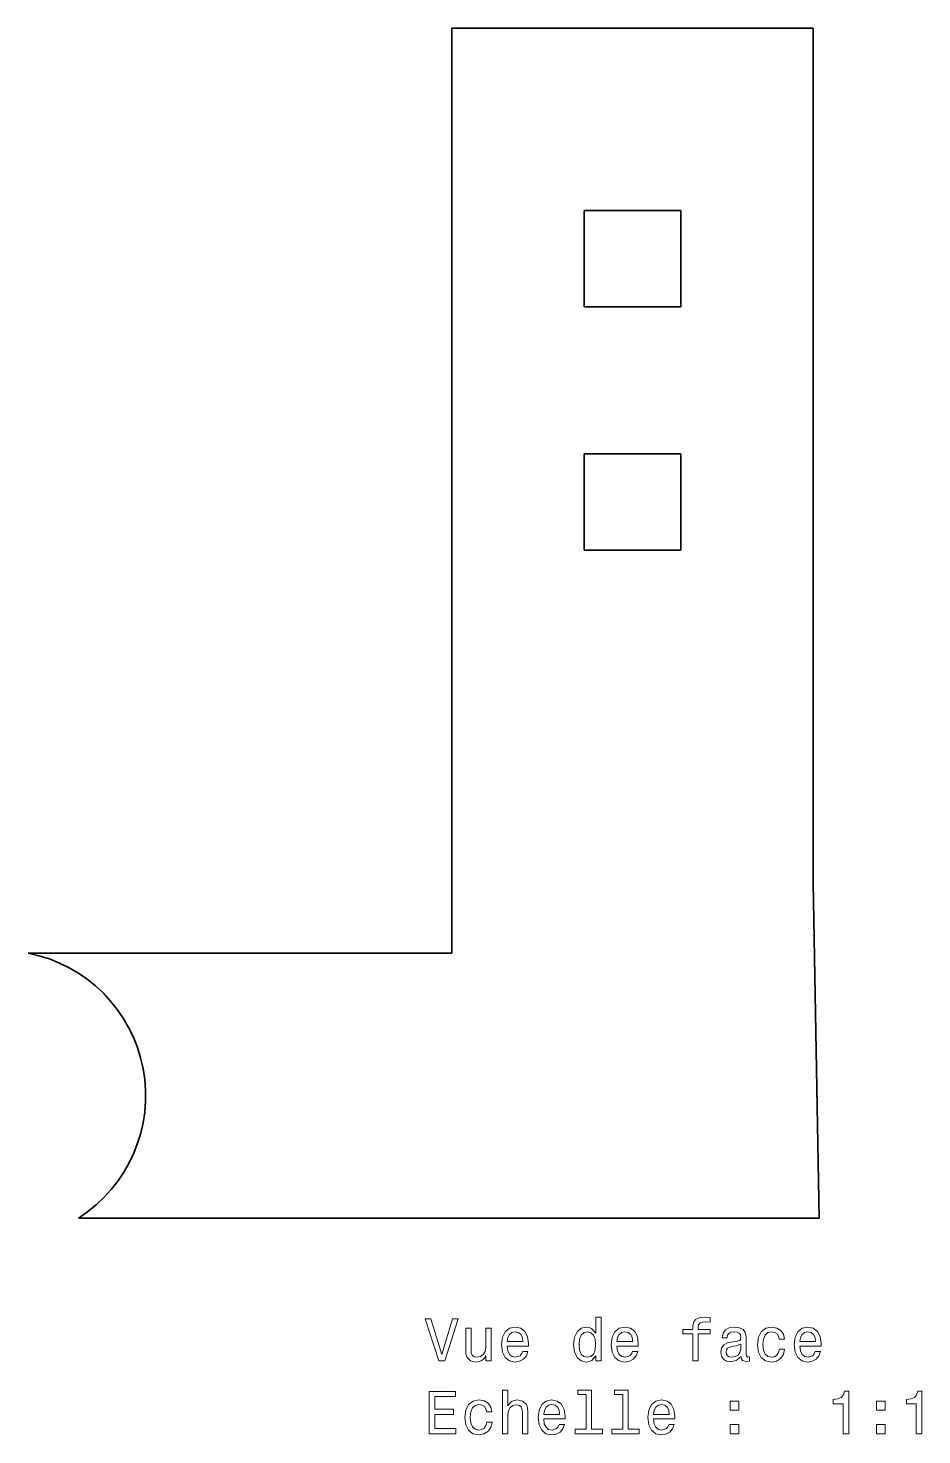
# Model space of a CAD drawing. Extents: x 116 to 190, y 49 to 166.
import ezdxf

# ---------------------------------------------------------------- set-up
doc = ezdxf.new("R2010")
doc.units = 0

msp = doc.modelspace()

# ---------------------------------------------------------------- linework, layer by layer
at = {"color": 7, "lineweight": 35}
for p, q in [((181.270386, 166.22998), (151.270386, 166.22998)), ((151.270386, 89.422729), (151.270386, 166.22998)), ((181.270386, 166.22998), (181.270386, 95.263855)), ((181.749084, 67.422729), (181.270386, 95.263855)), ((151.270386, 89.422729), (116.108994, 89.422729)), ((120.281616, 67.422729), (181.749084, 67.422729))]:
    msp.add_line(p, q, dxfattribs=at)
at = {"color": 7, "lineweight": 35, "ltscale": 0.2}
for p, q in [((162.270386, 143.08728), (162.270386, 151.08728)), ((162.270386, 151.08728), (170.270386, 151.08728)), ((170.270386, 151.08728), (170.270386, 143.08728)), ((170.270386, 143.08728), (162.270386, 143.08728)), ((162.270386, 122.8927), (162.270386, 130.8927)), ((162.270386, 130.8927), (170.270386, 130.8927)), ((170.270386, 130.8927), (170.270386, 122.8927)), ((170.270386, 122.8927), (162.270386, 122.8927))]:
    msp.add_line(p, q, dxfattribs=at)
at = {"color": 7, "lineweight": 13}
for points in [[(151.324585, 59.071144), (150.447052, 56.090595), (149.544327, 59.071144), (149.065216, 59.071144), (150.194901, 55.566101), (150.699219, 55.566101), (151.80368, 59.071144)], [(163.211472, 55.984688), (163.211472, 55.566101), (163.655273, 55.566101), (163.655273, 59.187138), (163.216507, 59.187138), (163.216507, 57.860771), (162.878616, 58.244057), (162.671844, 58.334831), (162.434814, 58.370136), (162.006134, 58.269272), (161.673279, 57.986851), (161.456421, 57.532959), (161.380783, 56.922729), (161.456421, 56.3125), (161.673279, 55.853565), (162.006134, 55.566101), (162.434814, 55.47028), (162.671844, 55.505581), (162.883652, 55.596359)], [(171.270538, 57.805294), (171.270538, 55.566101), (171.714355, 55.566101), (171.714355, 57.805294), (172.722992, 57.805294), (172.722992, 58.183537), (171.714355, 58.183537), (171.714355, 58.349964), (171.749649, 58.551693), (171.865646, 58.687859), (172.062332, 58.768551), (172.344757, 58.798809), (172.722992, 58.778637), (172.722992, 59.161922), (172.243896, 59.187138), (171.810181, 59.14175), (171.507584, 59.005581), (171.326019, 58.768551), (171.270538, 58.430653), (171.270538, 58.183537), (170.458588, 58.183537), (170.458588, 57.805294)], [(154.527023, 58.274315), (154.083221, 58.274315), (154.083221, 56.710915), (154.032791, 56.347801), (153.886536, 56.085552), (153.659592, 55.924171), (153.362045, 55.873737), (153.125015, 55.914085), (152.973709, 56.035122), (152.887985, 56.241894), (152.867813, 56.534401), (152.867813, 58.274315), (152.424011, 58.274315), (152.424011, 56.494057), (152.439133, 56.135986), (152.534958, 55.838436), (152.827469, 55.566101), (153.296478, 55.47028), (153.548645, 55.505581), (153.765503, 55.596359), (153.952103, 55.752701), (154.103394, 55.979645), (154.103394, 55.566101), (154.527023, 55.566101)], [(155.86348, 56.791607), (157.638702, 56.791607), (157.643738, 56.998379), (157.563049, 57.57835), (157.341156, 58.012066), (156.988129, 58.274315), (156.519104, 58.370136), (156.060165, 58.269272), (155.707138, 57.986851), (155.480194, 57.527916), (155.399506, 56.922729), (155.475159, 56.302414), (155.702103, 55.848522), (156.050079, 55.566101), (156.503967, 55.47028), (156.897339, 55.535843), (157.220108, 55.70731), (157.457138, 55.979645), (157.593307, 56.342758), (157.154556, 56.342758), (157.063766, 56.141029), (156.932648, 55.989731), (156.559448, 55.868694), (156.271988, 55.924171), (156.05513, 56.100685), (155.91391, 56.388145), (155.86348, 56.776474)], [(155.86348, 57.164803), (155.918961, 57.512787), (156.05513, 57.769993), (156.261902, 57.926331), (156.534241, 57.981808), (156.801529, 57.926331), (157.008301, 57.769993), (157.134384, 57.512787), (157.179764, 57.164803)], [(162.510452, 57.971722), (162.802963, 57.901115), (163.024872, 57.70443), (163.155991, 57.376621), (163.206421, 56.922729), (163.155991, 56.463795), (163.024872, 56.135986), (162.802963, 55.934258), (162.510452, 55.868694), (162.233078, 55.934258), (162.021271, 56.135986), (161.880051, 56.468838), (161.834671, 56.922729), (161.880051, 57.371578), (162.021271, 57.699387), (162.233078, 57.901115)], [(164.971558, 56.791607), (166.746765, 56.791607), (166.751816, 56.998379), (166.671127, 57.57835), (166.449219, 58.012066), (166.096191, 58.274315), (165.627167, 58.370136), (165.168243, 58.269272), (164.815216, 57.986851), (164.588272, 57.527916), (164.507584, 56.922729), (164.583221, 56.302414), (164.810165, 55.848522), (165.158157, 55.566101), (165.612045, 55.47028), (166.005417, 55.535843), (166.328186, 55.70731), (166.565216, 55.979645), (166.701385, 56.342758), (166.262619, 56.342758), (166.171844, 56.141029), (166.04071, 55.989731), (165.667526, 55.868694), (165.380051, 55.924171), (165.163193, 56.100685), (165.021988, 56.388145), (164.971558, 56.776474)], [(164.971558, 57.164803), (165.027023, 57.512787), (165.163193, 57.769993), (165.369965, 57.926331), (165.642303, 57.981808), (165.909592, 57.926331), (166.116364, 57.769993), (166.242447, 57.512787), (166.287842, 57.164803)], [(175.300079, 55.919128), (175.300079, 55.903996), (175.325302, 55.732529), (175.400955, 55.611488), (175.718674, 55.515667), (175.96579, 55.556015), (175.96579, 55.898952), (175.859879, 55.883823), (175.718674, 55.949387), (175.693451, 56.151115), (175.693451, 57.553131), (175.632935, 57.911201), (175.456421, 58.163364), (175.148788, 58.314659), (174.715073, 58.370136), (174.291443, 58.309616), (173.97876, 58.138145), (173.782074, 57.870857), (173.716507, 57.51783), (173.716507, 57.487572), (174.114929, 57.487572), (174.150223, 57.699387), (174.261185, 57.850685), (174.442734, 57.94146), (174.699936, 57.976765), (174.947052, 57.95155), (175.123566, 57.8759), (175.229477, 57.744774), (175.264786, 57.563221), (175.244614, 57.351402), (175.16391, 57.245495), (174.962189, 57.195065), (174.583954, 57.154716), (174.150223, 57.063938), (173.84259, 56.902557), (173.661041, 56.650394), (173.60556, 56.277195), (173.655991, 55.944344), (173.812332, 55.697224), (174.064499, 55.540886), (174.412476, 55.485409), (174.8815, 55.591316)], [(178.452103, 57.376621), (178.890869, 57.376621), (178.800079, 57.780079), (178.583221, 58.097801), (178.245331, 58.294487), (177.806564, 58.370136), (177.322418, 58.269272), (176.954254, 57.986851), (176.722275, 57.527916), (176.641586, 56.912643), (176.717224, 56.302414), (176.944183, 55.848522), (177.302246, 55.566101), (177.791443, 55.47028), (178.225159, 55.545929), (178.563049, 55.757744), (178.795044, 56.090595), (178.895905, 56.534401), (178.472275, 56.534401), (178.396622, 56.25198), (178.255417, 56.040165), (178.05368, 55.909042), (177.806564, 55.868694), (177.498932, 55.934258), (177.277023, 56.135986), (177.140869, 56.463795), (177.095474, 56.927773), (177.140869, 57.381664), (177.282074, 57.709473), (177.509018, 57.911201), (177.806564, 57.981808), (178.068817, 57.936417), (178.265503, 57.820423), (178.396622, 57.62878)], [(180.151672, 56.791607), (181.92688, 56.791607), (181.931931, 56.998379), (181.851227, 57.57835), (181.629333, 58.012066), (181.276306, 58.274315), (180.807281, 58.370136), (180.348358, 58.269272), (179.995331, 57.986851), (179.768387, 57.527916), (179.687683, 56.922729), (179.763336, 56.302414), (179.99028, 55.848522), (180.338272, 55.566101), (180.79216, 55.47028), (181.185532, 55.535843), (181.508301, 55.70731), (181.745331, 55.979645), (181.8815, 56.342758), (181.442734, 56.342758), (181.351959, 56.141029), (181.220825, 55.989731), (180.847626, 55.868694), (180.560165, 55.924171), (180.343307, 56.100685), (180.202103, 56.388145), (180.151672, 56.776474)], [(180.151672, 57.164803), (180.207138, 57.512787), (180.343307, 57.769993), (180.550079, 57.926331), (180.822418, 57.981808), (181.089706, 57.926331), (181.296478, 57.769993), (181.422562, 57.512787), (181.467957, 57.164803)], [(175.249649, 56.514229), (175.189133, 56.25198), (175.027756, 56.050251), (174.785675, 55.919128), (174.488129, 55.873737), (174.296478, 55.898952), (174.160309, 55.979645), (174.074585, 56.120857), (174.049362, 56.317543), (174.069534, 56.494057), (174.150223, 56.620136), (174.472992, 56.761345), (174.8815, 56.821865), (175.249649, 56.942902)], [(149.387985, 49.519272), (151.606995, 49.519272), (151.606995, 49.942902), (149.851959, 49.942902), (149.851959, 51.128063), (151.415359, 51.128063), (151.415359, 51.54665), (149.851959, 51.54665), (149.851959, 52.595642), (151.56665, 52.595642), (151.56665, 53.019272), (149.387985, 53.019272)], [(155.475159, 49.519272), (155.918961, 49.519272), (155.918961, 51.082672), (155.964355, 51.440742), (156.110596, 51.702988), (156.337555, 51.864372), (156.640137, 51.924892), (156.882217, 51.874458), (157.033508, 51.738293), (157.109161, 51.511345), (157.134384, 51.208752), (157.134384, 49.519272), (157.578186, 49.519272), (157.578186, 51.29953), (157.558014, 51.6576), (157.467224, 51.955151), (157.169678, 52.227486), (156.705704, 52.323307), (156.453537, 52.288002), (156.236679, 52.192184), (156.05513, 52.040886), (155.918961, 51.834114), (155.918961, 53.140308), (155.475159, 53.140308)], [(162.429764, 52.767109), (162.429764, 49.892471), (161.516937, 49.892471), (161.516937, 49.519272), (163.781357, 49.519272), (163.781357, 49.892471), (162.873566, 49.892471), (162.873566, 53.140308), (161.733795, 53.140308), (161.733795, 52.767109)], [(165.46579, 52.767109), (165.46579, 49.892471), (164.552963, 49.892471), (164.552963, 49.519272), (166.817383, 49.519272), (166.817383, 49.892471), (165.909592, 49.892471), (165.909592, 53.140308), (164.769821, 53.140308), (164.769821, 52.767109)], [(183.752533, 49.519272), (184.211456, 49.519272), (184.211456, 53.044487), (183.86853, 53.044487), (183.77774, 52.736851), (183.596191, 52.530079), (183.318817, 52.409042), (182.935532, 52.368694), (182.935532, 52.010628), (183.752533, 52.010628)], [(189.824585, 49.519272), (190.283508, 49.519272), (190.283508, 53.044487), (189.940567, 53.044487), (189.849792, 52.736851), (189.668243, 52.530079), (189.390854, 52.409042), (189.007568, 52.368694), (189.007568, 52.010628), (189.824585, 52.010628)], [(154.16391, 51.329792), (154.602676, 51.329792), (154.511902, 51.73325), (154.295044, 52.050972), (153.957138, 52.247658), (153.518387, 52.323307), (153.034241, 52.222443), (152.666077, 51.940022), (152.434097, 51.481087), (152.353394, 50.865814), (152.429047, 50.255585), (152.655991, 49.801693), (153.014069, 49.519272), (153.50325, 49.42345), (153.936966, 49.4991), (154.274872, 49.710915), (154.506851, 50.043766), (154.607727, 50.487572), (154.184097, 50.487572), (154.108444, 50.205151), (153.967224, 49.993336), (153.765503, 49.862213), (153.518387, 49.821865), (153.210754, 49.887428), (152.988846, 50.089157), (152.852676, 50.416965), (152.807281, 50.880943), (152.852676, 51.334835), (152.993881, 51.662643), (153.22084, 51.864372), (153.518387, 51.934978), (153.780624, 51.889587), (153.977325, 51.773594), (154.108444, 51.581951)], [(158.899506, 50.744778), (160.674728, 50.744778), (160.679764, 50.95155), (160.599075, 51.531521), (160.377167, 51.965237), (160.024155, 52.227486), (159.55513, 52.323307), (159.096191, 52.222443), (158.743164, 51.940022), (158.51622, 51.481087), (158.435532, 50.8759), (158.511185, 50.255585), (158.738129, 49.801693), (159.086105, 49.519272), (159.539993, 49.42345), (159.933365, 49.489014), (160.256134, 49.66048), (160.493164, 49.932816), (160.629333, 50.295929), (160.190582, 50.295929), (160.099792, 50.0942), (159.968674, 49.942902), (159.595474, 49.821865), (159.308014, 49.877342), (159.091156, 50.053856), (158.949936, 50.341316), (158.899506, 50.729645)], [(158.899506, 51.117973), (158.954987, 51.465958), (159.091156, 51.723164), (159.297928, 51.879501), (159.570251, 51.934978), (159.837555, 51.879501), (160.044327, 51.723164), (160.170395, 51.465958), (160.21579, 51.117973)], [(168.007584, 50.744778), (169.782791, 50.744778), (169.787842, 50.95155), (169.707153, 51.531521), (169.485245, 51.965237), (169.132217, 52.227486), (168.663193, 52.323307), (168.204269, 52.222443), (167.851242, 51.940022), (167.624298, 51.481087), (167.543594, 50.8759), (167.619247, 50.255585), (167.846191, 49.801693), (168.194183, 49.519272), (168.648071, 49.42345), (169.041443, 49.489014), (169.364212, 49.66048), (169.601242, 49.932816), (169.737396, 50.295929), (169.298645, 50.295929), (169.20787, 50.0942), (169.076736, 49.942902), (168.703537, 49.821865), (168.416077, 49.877342), (168.199219, 50.053856), (168.058014, 50.341316), (168.007584, 50.729645)], [(168.007584, 51.117973), (168.063049, 51.465958), (168.199219, 51.723164), (168.405991, 51.879501), (168.678329, 51.934978), (168.945618, 51.879501), (169.15239, 51.723164), (169.278473, 51.465958), (169.323853, 51.117973)], [(174.387268, 51.476044), (175.083221, 51.476044), (175.083221, 52.227486), (174.387268, 52.227486)], [(186.531342, 51.476044), (187.22731, 51.476044), (187.22731, 52.227486), (186.531342, 52.227486)], [(174.387268, 49.519272), (175.083221, 49.519272), (175.083221, 50.270714), (174.387268, 50.270714)], [(186.531342, 49.519272), (187.22731, 49.519272), (187.22731, 50.270714), (186.531342, 50.270714)]]:
    msp.add_lwpolyline(points, close=True, dxfattribs=at)
at = {"color": 7, "lineweight": 35}
msp.add_arc((113.805557, 77.590149), 12.054704, 302.494841, 78.984021, dxfattribs=at)

doc.saveas('drawing.dxf')
